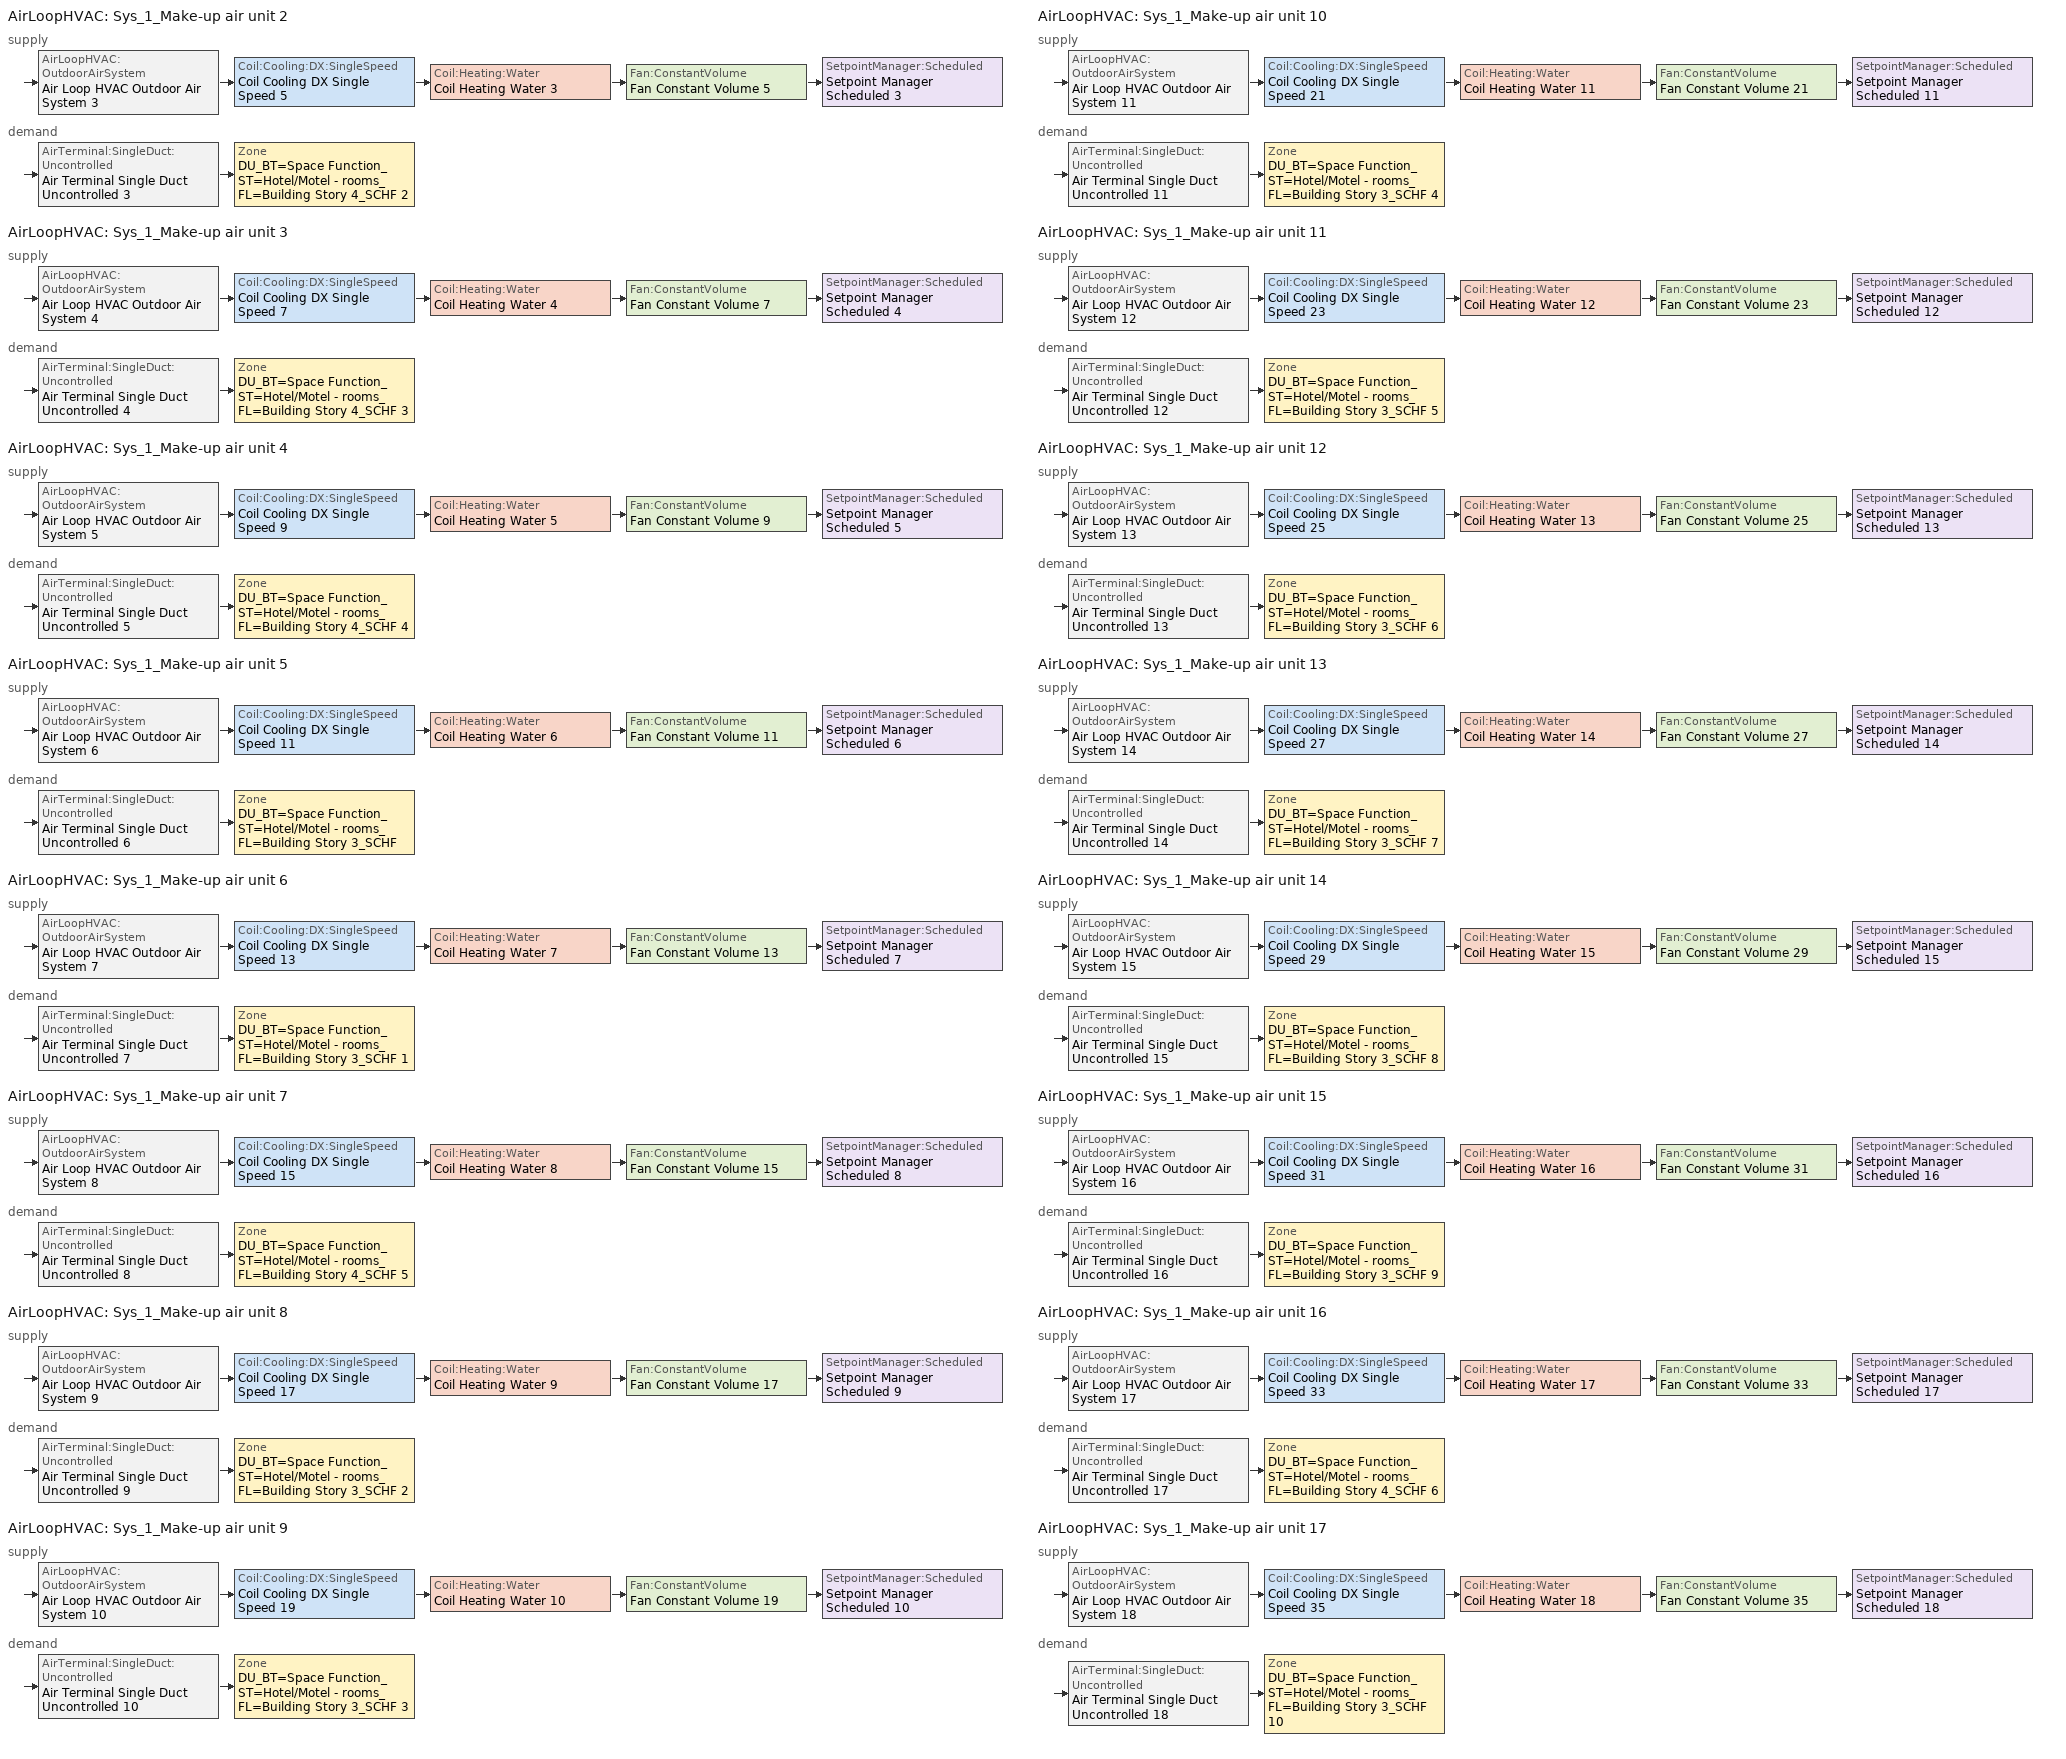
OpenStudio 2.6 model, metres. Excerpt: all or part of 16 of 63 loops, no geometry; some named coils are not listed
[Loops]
AirLoopHVAC 'Sys_1_Make-up air unit 2'
 supply: AirLoopHVAC:OutdoorAirSystem 'Air Loop HVAC Outdoor Air System 3' > Coil:Cooling:DX:SingleSpeed 'Coil Cooling DX Single Speed 5' > Coil:Heating:Water 'Coil Heating Water 3' > Fan:ConstantVolume 'Fan Constant Volume 5' > SetpointManager:Scheduled 'Setpoint Manager Scheduled 3'
 demand: AirTerminal:SingleDuct:Uncontrolled 'Air Terminal Single Duct Uncontrolled 3' > Zone 'DU_BT=Space Function_ST=Hotel/Motel - rooms_FL=Building Story 4_SCHF 2'
AirLoopHVAC 'Sys_1_Make-up air unit 3'
 supply: AirLoopHVAC:OutdoorAirSystem 'Air Loop HVAC Outdoor Air System 4' > Coil:Cooling:DX:SingleSpeed 'Coil Cooling DX Single Speed 7' > Coil:Heating:Water 'Coil Heating Water 4' > Fan:ConstantVolume 'Fan Constant Volume 7' > SetpointManager:Scheduled 'Setpoint Manager Scheduled 4'
 demand: AirTerminal:SingleDuct:Uncontrolled 'Air Terminal Single Duct Uncontrolled 4' > Zone 'DU_BT=Space Function_ST=Hotel/Motel - rooms_FL=Building Story 4_SCHF 3'
AirLoopHVAC 'Sys_1_Make-up air unit 4'
 supply: AirLoopHVAC:OutdoorAirSystem 'Air Loop HVAC Outdoor Air System 5' > Coil:Cooling:DX:SingleSpeed 'Coil Cooling DX Single Speed 9' > Coil:Heating:Water 'Coil Heating Water 5' > Fan:ConstantVolume 'Fan Constant Volume 9' > SetpointManager:Scheduled 'Setpoint Manager Scheduled 5'
 demand: AirTerminal:SingleDuct:Uncontrolled 'Air Terminal Single Duct Uncontrolled 5' > Zone 'DU_BT=Space Function_ST=Hotel/Motel - rooms_FL=Building Story 4_SCHF 4'
AirLoopHVAC 'Sys_1_Make-up air unit 5'
 supply: AirLoopHVAC:OutdoorAirSystem 'Air Loop HVAC Outdoor Air System 6' > Coil:Cooling:DX:SingleSpeed 'Coil Cooling DX Single Speed 11' > Coil:Heating:Water 'Coil Heating Water 6' > Fan:ConstantVolume 'Fan Constant Volume 11' > SetpointManager:Scheduled 'Setpoint Manager Scheduled 6'
 demand: AirTerminal:SingleDuct:Uncontrolled 'Air Terminal Single Duct Uncontrolled 6' > Zone 'DU_BT=Space Function_ST=Hotel/Motel - rooms_FL=Building Story 3_SCHF'
AirLoopHVAC 'Sys_1_Make-up air unit 6'
 supply: AirLoopHVAC:OutdoorAirSystem 'Air Loop HVAC Outdoor Air System 7' > Coil:Cooling:DX:SingleSpeed 'Coil Cooling DX Single Speed 13' > Coil:Heating:Water 'Coil Heating Water 7' > Fan:ConstantVolume 'Fan Constant Volume 13' > SetpointManager:Scheduled 'Setpoint Manager Scheduled 7'
 demand: AirTerminal:SingleDuct:Uncontrolled 'Air Terminal Single Duct Uncontrolled 7' > Zone 'DU_BT=Space Function_ST=Hotel/Motel - rooms_FL=Building Story 3_SCHF 1'
AirLoopHVAC 'Sys_1_Make-up air unit 7'
 supply: AirLoopHVAC:OutdoorAirSystem 'Air Loop HVAC Outdoor Air System 8' > Coil:Cooling:DX:SingleSpeed 'Coil Cooling DX Single Speed 15' > Coil:Heating:Water 'Coil Heating Water 8' > Fan:ConstantVolume 'Fan Constant Volume 15' > SetpointManager:Scheduled 'Setpoint Manager Scheduled 8'
 demand: AirTerminal:SingleDuct:Uncontrolled 'Air Terminal Single Duct Uncontrolled 8' > Zone 'DU_BT=Space Function_ST=Hotel/Motel - rooms_FL=Building Story 4_SCHF 5'
AirLoopHVAC 'Sys_1_Make-up air unit 8'
 supply: AirLoopHVAC:OutdoorAirSystem 'Air Loop HVAC Outdoor Air System 9' > Coil:Cooling:DX:SingleSpeed 'Coil Cooling DX Single Speed 17' > Coil:Heating:Water 'Coil Heating Water 9' > Fan:ConstantVolume 'Fan Constant Volume 17' > SetpointManager:Scheduled 'Setpoint Manager Scheduled 9'
 demand: AirTerminal:SingleDuct:Uncontrolled 'Air Terminal Single Duct Uncontrolled 9' > Zone 'DU_BT=Space Function_ST=Hotel/Motel - rooms_FL=Building Story 3_SCHF 2'
AirLoopHVAC 'Sys_1_Make-up air unit 9'
 supply: AirLoopHVAC:OutdoorAirSystem 'Air Loop HVAC Outdoor Air System 10' > Coil:Cooling:DX:SingleSpeed 'Coil Cooling DX Single Speed 19' > Coil:Heating:Water 'Coil Heating Water 10' > Fan:ConstantVolume 'Fan Constant Volume 19' > SetpointManager:Scheduled 'Setpoint Manager Scheduled 10'
 demand: AirTerminal:SingleDuct:Uncontrolled 'Air Terminal Single Duct Uncontrolled 10' > Zone 'DU_BT=Space Function_ST=Hotel/Motel - rooms_FL=Building Story 3_SCHF 3'
AirLoopHVAC 'Sys_1_Make-up air unit 10'
 supply: AirLoopHVAC:OutdoorAirSystem 'Air Loop HVAC Outdoor Air System 11' > Coil:Cooling:DX:SingleSpeed 'Coil Cooling DX Single Speed 21' > Coil:Heating:Water 'Coil Heating Water 11' > Fan:ConstantVolume 'Fan Constant Volume 21' > SetpointManager:Scheduled 'Setpoint Manager Scheduled 11'
 demand: AirTerminal:SingleDuct:Uncontrolled 'Air Terminal Single Duct Uncontrolled 11' > Zone 'DU_BT=Space Function_ST=Hotel/Motel - rooms_FL=Building Story 3_SCHF 4'
AirLoopHVAC 'Sys_1_Make-up air unit 11'
 supply: AirLoopHVAC:OutdoorAirSystem 'Air Loop HVAC Outdoor Air System 12' > Coil:Cooling:DX:SingleSpeed 'Coil Cooling DX Single Speed 23' > Coil:Heating:Water 'Coil Heating Water 12' > Fan:ConstantVolume 'Fan Constant Volume 23' > SetpointManager:Scheduled 'Setpoint Manager Scheduled 12'
 demand: AirTerminal:SingleDuct:Uncontrolled 'Air Terminal Single Duct Uncontrolled 12' > Zone 'DU_BT=Space Function_ST=Hotel/Motel - rooms_FL=Building Story 3_SCHF 5'
AirLoopHVAC 'Sys_1_Make-up air unit 12'
 supply: AirLoopHVAC:OutdoorAirSystem 'Air Loop HVAC Outdoor Air System 13' > Coil:Cooling:DX:SingleSpeed 'Coil Cooling DX Single Speed 25' > Coil:Heating:Water 'Coil Heating Water 13' > Fan:ConstantVolume 'Fan Constant Volume 25' > SetpointManager:Scheduled 'Setpoint Manager Scheduled 13'
 demand: AirTerminal:SingleDuct:Uncontrolled 'Air Terminal Single Duct Uncontrolled 13' > Zone 'DU_BT=Space Function_ST=Hotel/Motel - rooms_FL=Building Story 3_SCHF 6'
AirLoopHVAC 'Sys_1_Make-up air unit 13'
 supply: AirLoopHVAC:OutdoorAirSystem 'Air Loop HVAC Outdoor Air System 14' > Coil:Cooling:DX:SingleSpeed 'Coil Cooling DX Single Speed 27' > Coil:Heating:Water 'Coil Heating Water 14' > Fan:ConstantVolume 'Fan Constant Volume 27' > SetpointManager:Scheduled 'Setpoint Manager Scheduled 14'
 demand: AirTerminal:SingleDuct:Uncontrolled 'Air Terminal Single Duct Uncontrolled 14' > Zone 'DU_BT=Space Function_ST=Hotel/Motel - rooms_FL=Building Story 3_SCHF 7'
AirLoopHVAC 'Sys_1_Make-up air unit 14'
 supply: AirLoopHVAC:OutdoorAirSystem 'Air Loop HVAC Outdoor Air System 15' > Coil:Cooling:DX:SingleSpeed 'Coil Cooling DX Single Speed 29' > Coil:Heating:Water 'Coil Heating Water 15' > Fan:ConstantVolume 'Fan Constant Volume 29' > SetpointManager:Scheduled 'Setpoint Manager Scheduled 15'
 demand: AirTerminal:SingleDuct:Uncontrolled 'Air Terminal Single Duct Uncontrolled 15' > Zone 'DU_BT=Space Function_ST=Hotel/Motel - rooms_FL=Building Story 3_SCHF 8'
AirLoopHVAC 'Sys_1_Make-up air unit 15'
 supply: AirLoopHVAC:OutdoorAirSystem 'Air Loop HVAC Outdoor Air System 16' > Coil:Cooling:DX:SingleSpeed 'Coil Cooling DX Single Speed 31' > Coil:Heating:Water 'Coil Heating Water 16' > Fan:ConstantVolume 'Fan Constant Volume 31' > SetpointManager:Scheduled 'Setpoint Manager Scheduled 16'
 demand: AirTerminal:SingleDuct:Uncontrolled 'Air Terminal Single Duct Uncontrolled 16' > Zone 'DU_BT=Space Function_ST=Hotel/Motel - rooms_FL=Building Story 3_SCHF 9'
AirLoopHVAC 'Sys_1_Make-up air unit 16'
 supply: AirLoopHVAC:OutdoorAirSystem 'Air Loop HVAC Outdoor Air System 17' > Coil:Cooling:DX:SingleSpeed 'Coil Cooling DX Single Speed 33' > Coil:Heating:Water 'Coil Heating Water 17' > Fan:ConstantVolume 'Fan Constant Volume 33' > SetpointManager:Scheduled 'Setpoint Manager Scheduled 17'
 demand: AirTerminal:SingleDuct:Uncontrolled 'Air Terminal Single Duct Uncontrolled 17' > Zone 'DU_BT=Space Function_ST=Hotel/Motel - rooms_FL=Building Story 4_SCHF 6'
AirLoopHVAC 'Sys_1_Make-up air unit 17'
 supply: AirLoopHVAC:OutdoorAirSystem 'Air Loop HVAC Outdoor Air System 18' > Coil:Cooling:DX:SingleSpeed 'Coil Cooling DX Single Speed 35' > Coil:Heating:Water 'Coil Heating Water 18' > Fan:ConstantVolume 'Fan Constant Volume 35' > SetpointManager:Scheduled 'Setpoint Manager Scheduled 18'
 demand: AirTerminal:SingleDuct:Uncontrolled 'Air Terminal Single Duct Uncontrolled 18' > Zone 'DU_BT=Space Function_ST=Hotel/Motel - rooms_FL=Building Story 3_SCHF 10'
[Sizing:Zone] Zone Cooling Design Supply Air Temperature Input Method=SupplyAirTemperature; Zone Cooling Design Supply Air Temperature {C}=13; Zone Cooling Design Supply Air Temperature Difference {deltaC}=11.11; Zone Heating Design Supply Air Temperature Input Method=SupplyAirTemperature; Zone Heating Design Supply Air Temperature {C}=43; Zone Heating Design Supply Air Temperature Difference {deltaC}=11.11; Zone Cooling Design Supply Air Humidity Ratio {kg-H2O/kg-air}=0.0085; Zone Heating Design Supply Air Humidity Ratio {kg-H2O/kg-air}=0.008; Zone Heating Sizing Factor=1.3; Zone Cooling Sizing Factor=1.1; Cooling Design Air Flow Method=DesignDay; Heating Design Air Flow Method=DesignDay; Account for Dedicated Outdoor Air System=No; Dedicated Outdoor Air System Control Strategy=NeutralSupplyAir; Dedicated Outdoor Air Low Setpoint Temperature for Design {C}=autosize; Dedicated Outdoor Air High Setpoint Temperature for Design {C}=autosize
DU_BT=Space Function_ST=Hotel/Motel - rooms_FL=Building Story 4_SCHF 2; DU_BT=Space Function_ST=Hotel/Motel - rooms_FL=Building Story 4_SCHF 3; DU_BT=Space Function_ST=Hotel/Motel - rooms_FL=Building Story 4_SCHF 4; DU_BT=Space Function_ST=Hotel/Motel - rooms_FL=Building Story 3_SCHF; DU_BT=Space Function_ST=Hotel/Motel - rooms_FL=Building Story 3_SCHF 1; DU_BT=Space Function_ST=Hotel/Motel - rooms_FL=Building Story 4_SCHF 5; DU_BT=Space Function_ST=Hotel/Motel - rooms_FL=Building Story 3_SCHF 2; DU_BT=Space Function_ST=Hotel/Motel - rooms_FL=Building Story 3_SCHF 3; DU_BT=Space Function_ST=Hotel/Motel - rooms_FL=Building Story 3_SCHF 4; DU_BT=Space Function_ST=Hotel/Motel - rooms_FL=Building Story 3_SCHF 5; DU_BT=Space Function_ST=Hotel/Motel - rooms_FL=Building Story 3_SCHF 6; DU_BT=Space Function_ST=Hotel/Motel - rooms_FL=Building Story 3_SCHF 7; DU_BT=Space Function_ST=Hotel/Motel - rooms_FL=Building Story 3_SCHF 8; DU_BT=Space Function_ST=Hotel/Motel - rooms_FL=Building Story 3_SCHF 9; DU_BT=Space Function_ST=Hotel/Motel - rooms_FL=Building Story 4_SCHF 6; DU_BT=Space Function_ST=Hotel/Motel - rooms_FL=Building Story 3_SCHF 10
[Zone equipment]
DU_BT=Space Function_ST=Hotel/Motel - rooms_FL=Building Story 4_SCHF 2: DU_BT=Space Function_ST=Hotel/Motel - rooms_FL=Building Story 4_SCHF 2 PTAC, Zone HVAC Baseboard Convective Water 3, Air Terminal Single Duct Uncontrolled 3
DU_BT=Space Function_ST=Hotel/Motel - rooms_FL=Building Story 4_SCHF 3: DU_BT=Space Function_ST=Hotel/Motel - rooms_FL=Building Story 4_SCHF 3 PTAC, Zone HVAC Baseboard Convective Water 4, Air Terminal Single Duct Uncontrolled 4
DU_BT=Space Function_ST=Hotel/Motel - rooms_FL=Building Story 4_SCHF 4: DU_BT=Space Function_ST=Hotel/Motel - rooms_FL=Building Story 4_SCHF 4 PTAC, Zone HVAC Baseboard Convective Water 5, Air Terminal Single Duct Uncontrolled 5
DU_BT=Space Function_ST=Hotel/Motel - rooms_FL=Building Story 3_SCHF: DU_BT=Space Function_ST=Hotel/Motel - rooms_FL=Building Story 3_SCHF PTAC, Zone HVAC Baseboard Convective Water 6, Air Terminal Single Duct Uncontrolled 6
DU_BT=Space Function_ST=Hotel/Motel - rooms_FL=Building Story 3_SCHF 1: DU_BT=Space Function_ST=Hotel/Motel - rooms_FL=Building Story 3_SCHF 1 PTAC, Zone HVAC Baseboard Convective Water 7, Air Terminal Single Duct Uncontrolled 7
DU_BT=Space Function_ST=Hotel/Motel - rooms_FL=Building Story 4_SCHF 5: DU_BT=Space Function_ST=Hotel/Motel - rooms_FL=Building Story 4_SCHF 5 PTAC, Zone HVAC Baseboard Convective Water 8, Air Terminal Single Duct Uncontrolled 8
DU_BT=Space Function_ST=Hotel/Motel - rooms_FL=Building Story 3_SCHF 2: DU_BT=Space Function_ST=Hotel/Motel - rooms_FL=Building Story 3_SCHF 2 PTAC, Zone HVAC Baseboard Convective Water 9, Air Terminal Single Duct Uncontrolled 9
DU_BT=Space Function_ST=Hotel/Motel - rooms_FL=Building Story 3_SCHF 3: DU_BT=Space Function_ST=Hotel/Motel - rooms_FL=Building Story 3_SCHF 3 PTAC, Zone HVAC Baseboard Convective Water 10, Air Terminal Single Duct Uncontrolled 10
DU_BT=Space Function_ST=Hotel/Motel - rooms_FL=Building Story 3_SCHF 4: DU_BT=Space Function_ST=Hotel/Motel - rooms_FL=Building Story 3_SCHF 4 PTAC, Zone HVAC Baseboard Convective Water 11, Air Terminal Single Duct Uncontrolled 11
DU_BT=Space Function_ST=Hotel/Motel - rooms_FL=Building Story 3_SCHF 5: DU_BT=Space Function_ST=Hotel/Motel - rooms_FL=Building Story 3_SCHF 5 PTAC, Zone HVAC Baseboard Convective Water 12, Air Terminal Single Duct Uncontrolled 12
DU_BT=Space Function_ST=Hotel/Motel - rooms_FL=Building Story 3_SCHF 6: DU_BT=Space Function_ST=Hotel/Motel - rooms_FL=Building Story 3_SCHF 6 PTAC, Zone HVAC Baseboard Convective Water 13, Air Terminal Single Duct Uncontrolled 13
DU_BT=Space Function_ST=Hotel/Motel - rooms_FL=Building Story 3_SCHF 7: DU_BT=Space Function_ST=Hotel/Motel - rooms_FL=Building Story 3_SCHF 7 PTAC, Zone HVAC Baseboard Convective Water 14, Air Terminal Single Duct Uncontrolled 14
DU_BT=Space Function_ST=Hotel/Motel - rooms_FL=Building Story 3_SCHF 8: DU_BT=Space Function_ST=Hotel/Motel - rooms_FL=Building Story 3_SCHF 8 PTAC, Zone HVAC Baseboard Convective Water 15, Air Terminal Single Duct Uncontrolled 15
DU_BT=Space Function_ST=Hotel/Motel - rooms_FL=Building Story 3_SCHF 9: DU_BT=Space Function_ST=Hotel/Motel - rooms_FL=Building Story 3_SCHF 9 PTAC, Zone HVAC Baseboard Convective Water 16, Air Terminal Single Duct Uncontrolled 16
DU_BT=Space Function_ST=Hotel/Motel - rooms_FL=Building Story 4_SCHF 6: DU_BT=Space Function_ST=Hotel/Motel - rooms_FL=Building Story 4_SCHF 6 PTAC, Zone HVAC Baseboard Convective Water 17, Air Terminal Single Duct Uncontrolled 17
DU_BT=Space Function_ST=Hotel/Motel - rooms_FL=Building Story 3_SCHF 10: DU_BT=Space Function_ST=Hotel/Motel - rooms_FL=Building Story 3_SCHF 10 PTAC, Zone HVAC Baseboard Convective Water 18, Air Terminal Single Duct Uncontrolled 18
[AirLoopHVAC] Availability Schedule=Always On Discrete; Design Supply Air Flow Rate {m3/s}=AutoSize
Sys_1_Make-up air unit 2; Sys_1_Make-up air unit 3; Sys_1_Make-up air unit 4; Sys_1_Make-up air unit 5; Sys_1_Make-up air unit 6; Sys_1_Make-up air unit 7; Sys_1_Make-up air unit 8; Sys_1_Make-up air unit 9; Sys_1_Make-up air unit 10; Sys_1_Make-up air unit 11; Sys_1_Make-up air unit 12; Sys_1_Make-up air unit 13; Sys_1_Make-up air unit 14; Sys_1_Make-up air unit 15; Sys_1_Make-up air unit 16; Sys_1_Make-up air unit 17
[Sizing:System] Type of Load to Size On=VentilationRequirement; Design Outdoor Air Flow Rate {m3/s}=Autosize; Minimum System Air Flow Ratio=1; Preheat Design Temperature {C}=7; Preheat Design Humidity Ratio {kg-H2O/kg-Air}=0.008; Precool Design Temperature {C}=13; Precool Design Humidity Ratio {kg-H2O/kg-Air}=0.008; Central Cooling Design Supply Air Temperature {C}=13; Central Heating Design Supply Air Temperature {C}=43; Sizing Option=NonCoincident; 100% Outdoor Air in Cooling=Yes; 100% Outdoor Air in Heating=Yes; Central Cooling Design Supply Air Humidity Ratio {kg-H2O/kg-Air}=0.0085; Central Heating Design Supply Air Humidity Ratio {kg-H2O/kg-Air}=0.008; Cooling Design Air Flow Method=DesignDay; Cooling Design Air Flow Rate {m3/s}=0; Heating Design Air Flow Method=DesignDay; Heating Design Air Flow Rate {m3/s}=0; System Outdoor Air Method=ZoneSum; Zone Maximum Outdoor Air Fraction=1; Cooling Supply Air Flow Rate Per Floor Area {m3/s-m2}=0.00996765; Cooling Fraction of Autosized Cooling Supply Air Flow Rate=1; Cooling Supply Air Flow Rate Per Unit Cooling Capacity {m3/s-W}=3.94755e-05; Heating Supply Air Flow Rate Per Floor Area {m3/s-m2}=0.00996765; Heating Fraction of Autosized Heating Supply Air Flow Rate=1; Heating Fraction of Autosized Cooling Supply Air Flow Rate=1; Heating Supply Air Flow Rate Per Unit Heating Capacity {m3/s-W}=3.15882e-05; Cooling Design Capacity Method=CoolingDesignCapacity; Cooling Design Capacity {W}=autosize; Cooling Design Capacity Per Floor Area {W/m2}=234.7; Fraction of Autosized Cooling Design Capacity=1; Heating Design Capacity Method=HeatingDesignCapacity; Heating Design Capacity {W}=autosize; Heating Design Capacity Per Floor Area {W/m2}=157; Fraction of Autosized Heating Design Capacity=1; Central Cooling Capacity Control Method=OnOff
Sys_1_Make-up air unit 2; Sys_1_Make-up air unit 3; Sys_1_Make-up air unit 4; Sys_1_Make-up air unit 5; Sys_1_Make-up air unit 6; Sys_1_Make-up air unit 7; Sys_1_Make-up air unit 8; Sys_1_Make-up air unit 9; Sys_1_Make-up air unit 10; Sys_1_Make-up air unit 11; Sys_1_Make-up air unit 12; Sys_1_Make-up air unit 13; Sys_1_Make-up air unit 14; Sys_1_Make-up air unit 15; Sys_1_Make-up air unit 16; Sys_1_Make-up air unit 17
[Fan:ConstantVolume] Availability Schedule=Always On Discrete; Maximum Flow Rate {m3/s}=AutoSize
Name | Pressure Rise {Pa}
Fan Constant Volume 5; Fan Constant Volume 7; Fan Constant Volume 9; Fan Constant Volume 11; Fan Constant Volume 13; Fan Constant Volume 15; Fan Constant Volume 17; Fan Constant Volume 19; Fan Constant Volume 21; Fan Constant Volume 23; Fan Constant Volume 25; Fan Constant Volume 27; Fan Constant Volume 29; Fan Constant Volume 31; Fan Constant Volume 33; Fan Constant Volume 35
Fan Constant Volume 6; Fan Constant Volume 8; Fan Constant Volume 10; Fan Constant Volume 12; Fan Constant Volume 14; Fan Constant Volume 16; Fan Constant Volume 18; Fan Constant Volume 20; Fan Constant Volume 22; Fan Constant Volume 24; Fan Constant Volume 26; Fan Constant Volume 28; Fan Constant Volume 30; Fan Constant Volume 32; Fan Constant Volume 34; Fan Constant Volume 36 | 640
[Coil:Cooling:DX:SingleSpeed] Availability Schedule=Always On Discrete; Rated Total Cooling Capacity {W}=autosize; Rated Sensible Heat Ratio=autosize; Rated COP {W/W}=3; Rated Air Flow Rate {m3/s}=autosize; Rated Evaporator Fan Power Per Volume Flow Rate {W/(m3/s)}=773.3; Condenser Type=AirCooled; Evaporative Condenser Effectiveness=0; Evaporative Condenser Air Flow Rate {m3/s}=Autosize; Evaporative Condenser Pump Rated Power Consumption {W}=Autosize; Crankcase Heater Capacity {W}=0; Maximum Outdoor Dry-Bulb Temperature for Crankcase Heater Operation {C}=0; Basin Heater Capacity {W/K}=0; Basin Heater Setpoint Temperature {C}=10
Name | Total Cooling Capacity Function of Temperature Curve | Total Cooling Capacity Function of Flow Fraction Curve | Energy Input Ratio Function of Temperature Curve | Energy Input Ratio Function of Flow Fraction Curve | Part Load Fraction Correlation Curve
Coil Cooling DX Single Speed 5 | Curve Biquadratic 9 | Curve Quadratic 9 | Curve Biquadratic 10 | Curve Quadratic 10 | Curve Cubic 5
Coil Cooling DX Single Speed 6 | Curve Biquadratic 11 | Curve Quadratic 11 | Curve Biquadratic 12 | Curve Quadratic 12 | Curve Cubic 6
Coil Cooling DX Single Speed 7 | Curve Biquadratic 13 | Curve Quadratic 13 | Curve Biquadratic 14 | Curve Quadratic 14 | Curve Cubic 7
Coil Cooling DX Single Speed 8 | Curve Biquadratic 15 | Curve Quadratic 15 | Curve Biquadratic 16 | Curve Quadratic 16 | Curve Cubic 8
Coil Cooling DX Single Speed 9 | Curve Biquadratic 17 | Curve Quadratic 17 | Curve Biquadratic 18 | Curve Quadratic 18 | Curve Cubic 9
Coil Cooling DX Single Speed 10 | Curve Biquadratic 19 | Curve Quadratic 19 | Curve Biquadratic 20 | Curve Quadratic 20 | Curve Cubic 10
Coil Cooling DX Single Speed 11 | Curve Biquadratic 21 | Curve Quadratic 21 | Curve Biquadratic 22 | Curve Quadratic 22 | Curve Cubic 11
Coil Cooling DX Single Speed 12 | Curve Biquadratic 23 | Curve Quadratic 23 | Curve Biquadratic 24 | Curve Quadratic 24 | Curve Cubic 12
Coil Cooling DX Single Speed 13 | Curve Biquadratic 25 | Curve Quadratic 25 | Curve Biquadratic 26 | Curve Quadratic 26 | Curve Cubic 13
Coil Cooling DX Single Speed 14 | Curve Biquadratic 27 | Curve Quadratic 27 | Curve Biquadratic 28 | Curve Quadratic 28 | Curve Cubic 14
Coil Cooling DX Single Speed 15 | Curve Biquadratic 29 | Curve Quadratic 29 | Curve Biquadratic 30 | Curve Quadratic 30 | Curve Cubic 15
Coil Cooling DX Single Speed 16 | Curve Biquadratic 31 | Curve Quadratic 31 | Curve Biquadratic 32 | Curve Quadratic 32 | Curve Cubic 16
Coil Cooling DX Single Speed 17 | Curve Biquadratic 33 | Curve Quadratic 33 | Curve Biquadratic 34 | Curve Quadratic 34 | Curve Cubic 17
Coil Cooling DX Single Speed 18 | Curve Biquadratic 35 | Curve Quadratic 35 | Curve Biquadratic 36 | Curve Quadratic 36 | Curve Cubic 18
Coil Cooling DX Single Speed 19 | Curve Biquadratic 37 | Curve Quadratic 37 | Curve Biquadratic 38 | Curve Quadratic 38 | Curve Cubic 19
Coil Cooling DX Single Speed 20 | Curve Biquadratic 39 | Curve Quadratic 39 | Curve Biquadratic 40 | Curve Quadratic 40 | Curve Cubic 20
Coil Cooling DX Single Speed 21 | Curve Biquadratic 41 | Curve Quadratic 41 | Curve Biquadratic 42 | Curve Quadratic 42 | Curve Cubic 21
Coil Cooling DX Single Speed 22 | Curve Biquadratic 43 | Curve Quadratic 43 | Curve Biquadratic 44 | Curve Quadratic 44 | Curve Cubic 22
Coil Cooling DX Single Speed 23 | Curve Biquadratic 45 | Curve Quadratic 45 | Curve Biquadratic 46 | Curve Quadratic 46 | Curve Cubic 23
Coil Cooling DX Single Speed 24 | Curve Biquadratic 47 | Curve Quadratic 47 | Curve Biquadratic 48 | Curve Quadratic 48 | Curve Cubic 24
Coil Cooling DX Single Speed 25 | Curve Biquadratic 49 | Curve Quadratic 49 | Curve Biquadratic 50 | Curve Quadratic 50 | Curve Cubic 25
Coil Cooling DX Single Speed 26 | Curve Biquadratic 51 | Curve Quadratic 51 | Curve Biquadratic 52 | Curve Quadratic 52 | Curve Cubic 26
Coil Cooling DX Single Speed 27 | Curve Biquadratic 53 | Curve Quadratic 53 | Curve Biquadratic 54 | Curve Quadratic 54 | Curve Cubic 27
Coil Cooling DX Single Speed 28 | Curve Biquadratic 55 | Curve Quadratic 55 | Curve Biquadratic 56 | Curve Quadratic 56 | Curve Cubic 28
Coil Cooling DX Single Speed 29 | Curve Biquadratic 57 | Curve Quadratic 57 | Curve Biquadratic 58 | Curve Quadratic 58 | Curve Cubic 29
Coil Cooling DX Single Speed 30 | Curve Biquadratic 59 | Curve Quadratic 59 | Curve Biquadratic 60 | Curve Quadratic 60 | Curve Cubic 30
Coil Cooling DX Single Speed 31 | Curve Biquadratic 61 | Curve Quadratic 61 | Curve Biquadratic 62 | Curve Quadratic 62 | Curve Cubic 31
Coil Cooling DX Single Speed 32 | Curve Biquadratic 63 | Curve Quadratic 63 | Curve Biquadratic 64 | Curve Quadratic 64 | Curve Cubic 32
Coil Cooling DX Single Speed 33 | Curve Biquadratic 65 | Curve Quadratic 65 | Curve Biquadratic 66 | Curve Quadratic 66 | Curve Cubic 33
Coil Cooling DX Single Speed 34 | Curve Biquadratic 67 | Curve Quadratic 67 | Curve Biquadratic 68 | Curve Quadratic 68 | Curve Cubic 34
Coil Cooling DX Single Speed 35 | Curve Biquadratic 69 | Curve Quadratic 69 | Curve Biquadratic 70 | Curve Quadratic 70 | Curve Cubic 35
Coil Cooling DX Single Speed 36 | Curve Biquadratic 71 | Curve Quadratic 71 | Curve Biquadratic 72 | Curve Quadratic 72 | Curve Cubic 36
[Controller:OutdoorAir] Minimum Outdoor Air Flow Rate {m3/s}=autosize; Maximum Outdoor Air Flow Rate {m3/s}=Autosize; Economizer Control Type=NoEconomizer; Economizer Control Action Type=ModulateFlow; Economizer Maximum Limit Dry-Bulb Temperature {C}=28; Economizer Maximum Limit Enthalpy {J/kg}=64000; Economizer Minimum Limit Dry-Bulb Temperature {C}=-100; Lockout Type=NoLockout; Minimum Limit Type=FixedMinimum; High Humidity Control=No; Heat Recovery Bypass Control Type=BypassWhenWithinEconomizerLimits
Name | Controller Mechanical Ventilation
Controller Outdoor Air 3 | Controller Mechanical Ventilation 3
Controller Outdoor Air 4 | Controller Mechanical Ventilation 4
Controller Outdoor Air 5 | Controller Mechanical Ventilation 5
Controller Outdoor Air 6 | Controller Mechanical Ventilation 6
Controller Outdoor Air 7 | Controller Mechanical Ventilation 7
Controller Outdoor Air 8 | Controller Mechanical Ventilation 8
Controller Outdoor Air 9 | Controller Mechanical Ventilation 9
Controller Outdoor Air 10 | Controller Mechanical Ventilation 10
Controller Outdoor Air 11 | Controller Mechanical Ventilation 11
Controller Outdoor Air 12 | Controller Mechanical Ventilation 12
Controller Outdoor Air 13 | Controller Mechanical Ventilation 13
Controller Outdoor Air 14 | Controller Mechanical Ventilation 14
Controller Outdoor Air 15 | Controller Mechanical Ventilation 15
Controller Outdoor Air 16 | Controller Mechanical Ventilation 16
Controller Outdoor Air 17 | Controller Mechanical Ventilation 17
Controller Outdoor Air 18 | Controller Mechanical Ventilation 18
[Controller:MechanicalVentilation] Availability Schedule=Always On Discrete; System Outdoor Air Method=ZoneSum
Controller Mechanical Ventilation 3; Controller Mechanical Ventilation 4; Controller Mechanical Ventilation 5; Controller Mechanical Ventilation 6; Controller Mechanical Ventilation 7; Controller Mechanical Ventilation 8; Controller Mechanical Ventilation 9; Controller Mechanical Ventilation 10; Controller Mechanical Ventilation 11; Controller Mechanical Ventilation 12; Controller Mechanical Ventilation 13; Controller Mechanical Ventilation 14; Controller Mechanical Ventilation 15; Controller Mechanical Ventilation 16; Controller Mechanical Ventilation 17; Controller Mechanical Ventilation 18
[AirLoopHVAC:OutdoorAirSystem]
Name | Controller
Air Loop HVAC Outdoor Air System 3 | Controller Outdoor Air 3
Air Loop HVAC Outdoor Air System 4 | Controller Outdoor Air 4
Air Loop HVAC Outdoor Air System 5 | Controller Outdoor Air 5
Air Loop HVAC Outdoor Air System 6 | Controller Outdoor Air 6
Air Loop HVAC Outdoor Air System 7 | Controller Outdoor Air 7
Air Loop HVAC Outdoor Air System 8 | Controller Outdoor Air 8
Air Loop HVAC Outdoor Air System 9 | Controller Outdoor Air 9
Air Loop HVAC Outdoor Air System 10 | Controller Outdoor Air 10
Air Loop HVAC Outdoor Air System 11 | Controller Outdoor Air 11
Air Loop HVAC Outdoor Air System 12 | Controller Outdoor Air 12
Air Loop HVAC Outdoor Air System 13 | Controller Outdoor Air 13
Air Loop HVAC Outdoor Air System 14 | Controller Outdoor Air 14
Air Loop HVAC Outdoor Air System 15 | Controller Outdoor Air 15
Air Loop HVAC Outdoor Air System 16 | Controller Outdoor Air 16
Air Loop HVAC Outdoor Air System 17 | Controller Outdoor Air 17
Air Loop HVAC Outdoor Air System 18 | Controller Outdoor Air 18
[SetpointManager:Scheduled] Control Variable=Temperature
Name | Schedule
Setpoint Manager Scheduled 3 | Makeup-Air Unit Supply Air Temp 2
Setpoint Manager Scheduled 4 | Makeup-Air Unit Supply Air Temp 3
Setpoint Manager Scheduled 5 | Makeup-Air Unit Supply Air Temp 4
Setpoint Manager Scheduled 6 | Makeup-Air Unit Supply Air Temp 5
Setpoint Manager Scheduled 7 | Makeup-Air Unit Supply Air Temp 6
Setpoint Manager Scheduled 8 | Makeup-Air Unit Supply Air Temp 7
Setpoint Manager Scheduled 9 | Makeup-Air Unit Supply Air Temp 8
Setpoint Manager Scheduled 10 | Makeup-Air Unit Supply Air Temp 9
Setpoint Manager Scheduled 11 | Makeup-Air Unit Supply Air Temp 10
Setpoint Manager Scheduled 12 | Makeup-Air Unit Supply Air Temp 11
Setpoint Manager Scheduled 13 | Makeup-Air Unit Supply Air Temp 12
Setpoint Manager Scheduled 14 | Makeup-Air Unit Supply Air Temp 13
Setpoint Manager Scheduled 15 | Makeup-Air Unit Supply Air Temp 14
Setpoint Manager Scheduled 16 | Makeup-Air Unit Supply Air Temp 15
Setpoint Manager Scheduled 17 | Makeup-Air Unit Supply Air Temp 16
Setpoint Manager Scheduled 18 | Makeup-Air Unit Supply Air Temp 17
[Coil:Heating:Electric] Availability Schedule=Always Off Discrete
Coil Heating Electric 3; Coil Heating Electric 4; Coil Heating Electric 5; Coil Heating Electric 6; Coil Heating Electric 7; Coil Heating Electric 8; Coil Heating Electric 9; Coil Heating Electric 10; Coil Heating Electric 11; Coil Heating Electric 12; Coil Heating Electric 13; Coil Heating Electric 14; Coil Heating Electric 15; Coil Heating Electric 16; Coil Heating Electric 17; Coil Heating Electric 18
[ZoneHVAC:PackagedTerminalAirConditioner] Availability Schedule=Always On Discrete; Supply Air Flow Rate During Cooling Operation {m3/s}=Autosize; Supply Air Flow Rate During Heating Operation {m3/s}=Autosize; Supply Air Flow Rate When No Cooling or Heating is Needed {m3/s}=Autosize; Outdoor Air Flow Rate During Cooling Operation {m3/s}=Autosize; Outdoor Air Flow Rate During Heating Operation {m3/s}=Autosize; Outdoor Air Flow Rate When No Cooling or Heating is Needed {m3/s}=Autosize; Fan Placement=DrawThrough
Name | Supply Air Fan | Heating Coil | Cooling Coil
DU_BT=Space Function_ST=Hotel/Motel - rooms_FL=Building Story 4_SCHF 2 PTAC | Fan Constant Volume 6 | Coil Heating Electric 3 | Coil Cooling DX Single Speed 6
DU_BT=Space Function_ST=Hotel/Motel - rooms_FL=Building Story 4_SCHF 3 PTAC | Fan Constant Volume 8 | Coil Heating Electric 4 | Coil Cooling DX Single Speed 8
DU_BT=Space Function_ST=Hotel/Motel - rooms_FL=Building Story 4_SCHF 4 PTAC | Fan Constant Volume 10 | Coil Heating Electric 5 | Coil Cooling DX Single Speed 10
DU_BT=Space Function_ST=Hotel/Motel - rooms_FL=Building Story 3_SCHF PTAC | Fan Constant Volume 12 | Coil Heating Electric 6 | Coil Cooling DX Single Speed 12
DU_BT=Space Function_ST=Hotel/Motel - rooms_FL=Building Story 3_SCHF 1 PTAC | Fan Constant Volume 14 | Coil Heating Electric 7 | Coil Cooling DX Single Speed 14
DU_BT=Space Function_ST=Hotel/Motel - rooms_FL=Building Story 4_SCHF 5 PTAC | Fan Constant Volume 16 | Coil Heating Electric 8 | Coil Cooling DX Single Speed 16
DU_BT=Space Function_ST=Hotel/Motel - rooms_FL=Building Story 3_SCHF 2 PTAC | Fan Constant Volume 18 | Coil Heating Electric 9 | Coil Cooling DX Single Speed 18
DU_BT=Space Function_ST=Hotel/Motel - rooms_FL=Building Story 3_SCHF 3 PTAC | Fan Constant Volume 20 | Coil Heating Electric 10 | Coil Cooling DX Single Speed 20
DU_BT=Space Function_ST=Hotel/Motel - rooms_FL=Building Story 3_SCHF 4 PTAC | Fan Constant Volume 22 | Coil Heating Electric 11 | Coil Cooling DX Single Speed 22
DU_BT=Space Function_ST=Hotel/Motel - rooms_FL=Building Story 3_SCHF 5 PTAC | Fan Constant Volume 24 | Coil Heating Electric 12 | Coil Cooling DX Single Speed 24
DU_BT=Space Function_ST=Hotel/Motel - rooms_FL=Building Story 3_SCHF 6 PTAC | Fan Constant Volume 26 | Coil Heating Electric 13 | Coil Cooling DX Single Speed 26
DU_BT=Space Function_ST=Hotel/Motel - rooms_FL=Building Story 3_SCHF 7 PTAC | Fan Constant Volume 28 | Coil Heating Electric 14 | Coil Cooling DX Single Speed 28
DU_BT=Space Function_ST=Hotel/Motel - rooms_FL=Building Story 3_SCHF 8 PTAC | Fan Constant Volume 30 | Coil Heating Electric 15 | Coil Cooling DX Single Speed 30
DU_BT=Space Function_ST=Hotel/Motel - rooms_FL=Building Story 3_SCHF 9 PTAC | Fan Constant Volume 32 | Coil Heating Electric 16 | Coil Cooling DX Single Speed 32
DU_BT=Space Function_ST=Hotel/Motel - rooms_FL=Building Story 4_SCHF 6 PTAC | Fan Constant Volume 34 | Coil Heating Electric 17 | Coil Cooling DX Single Speed 34
DU_BT=Space Function_ST=Hotel/Motel - rooms_FL=Building Story 3_SCHF 10 PTAC | Fan Constant Volume 36 | Coil Heating Electric 18 | Coil Cooling DX Single Speed 36
[AirTerminal:SingleDuct:Uncontrolled] Availability Schedule=Always On Discrete; Maximum Air Flow Rate {m3/s}=AutoSize
Air Terminal Single Duct Uncontrolled 3; Air Terminal Single Duct Uncontrolled 4; Air Terminal Single Duct Uncontrolled 5; Air Terminal Single Duct Uncontrolled 6; Air Terminal Single Duct Uncontrolled 7; Air Terminal Single Duct Uncontrolled 8; Air Terminal Single Duct Uncontrolled 9; Air Terminal Single Duct Uncontrolled 10; Air Terminal Single Duct Uncontrolled 11; Air Terminal Single Duct Uncontrolled 12; Air Terminal Single Duct Uncontrolled 13; Air Terminal Single Duct Uncontrolled 14; Air Terminal Single Duct Uncontrolled 15; Air Terminal Single Duct Uncontrolled 16; Air Terminal Single Duct Uncontrolled 17; Air Terminal Single Duct Uncontrolled 18
[Schedule:Ruleset]
Name | Default Day Schedule
Makeup-Air Unit Supply Air Temp 2 | Makeup Air Unit Supply Air Temp Default 2
Makeup-Air Unit Supply Air Temp 3 | Makeup Air Unit Supply Air Temp Default 3
Makeup-Air Unit Supply Air Temp 4 | Makeup Air Unit Supply Air Temp Default 4
Makeup-Air Unit Supply Air Temp 5 | Makeup Air Unit Supply Air Temp Default 5
Makeup-Air Unit Supply Air Temp 6 | Makeup Air Unit Supply Air Temp Default 6
Makeup-Air Unit Supply Air Temp 7 | Makeup Air Unit Supply Air Temp Default 7
Makeup-Air Unit Supply Air Temp 8 | Makeup Air Unit Supply Air Temp Default 8
Makeup-Air Unit Supply Air Temp 9 | Makeup Air Unit Supply Air Temp Default 9
Makeup-Air Unit Supply Air Temp 10 | Makeup Air Unit Supply Air Temp Default 10
Makeup-Air Unit Supply Air Temp 11 | Makeup Air Unit Supply Air Temp Default 11
Makeup-Air Unit Supply Air Temp 12 | Makeup Air Unit Supply Air Temp Default 12
Makeup-Air Unit Supply Air Temp 13 | Makeup Air Unit Supply Air Temp Default 13
Makeup-Air Unit Supply Air Temp 14 | Makeup Air Unit Supply Air Temp Default 14
Makeup-Air Unit Supply Air Temp 15 | Makeup Air Unit Supply Air Temp Default 15
Makeup-Air Unit Supply Air Temp 16 | Makeup Air Unit Supply Air Temp Default 16
Makeup-Air Unit Supply Air Temp 17 | Makeup Air Unit Supply Air Temp Default 17
[Schedule:Day]
Makeup Air Unit Supply Air Temp Default 2; Makeup Air Unit Supply Air Temp Default 3; Makeup Air Unit Supply Air Temp Default 4; Makeup Air Unit Supply Air Temp Default 5; Makeup Air Unit Supply Air Temp Default 6; Makeup Air Unit Supply Air Temp Default 7; Makeup Air Unit Supply Air Temp Default 8; Makeup Air Unit Supply Air Temp Default 9; Makeup Air Unit Supply Air Temp Default 10; Makeup Air Unit Supply Air Temp Default 11; Makeup Air Unit Supply Air Temp Default 12; Makeup Air Unit Supply Air Temp Default 13; Makeup Air Unit Supply Air Temp Default 14; Makeup Air Unit Supply Air Temp Default 15; Makeup Air Unit Supply Air Temp Default 16; Makeup Air Unit Supply Air Temp Default 17: 24, 0, 20
[Schedule:Constant]
Name | Value
Always On Discrete | 1
Always Off Discrete | 0
[Curve:Biquadratic] Minimum Value of x=13; Maximum Value of x=24; Minimum Value of y=24; Maximum Value of y=46
Name | Coefficient1 Constant | Coefficient2 x | Coefficient3 x**2 | Coefficient4 y | Coefficient5 y**2 | Coefficient6 x*y
Curve Biquadratic 9; Curve Biquadratic 11; Curve Biquadratic 13; Curve Biquadratic 15; Curve Biquadratic 17; Curve Biquadratic 19; Curve Biquadratic 21; Curve Biquadratic 23; Curve Biquadratic 25; Curve Biquadratic 27; Curve Biquadratic 29; Curve Biquadratic 31; Curve Biquadratic 33; Curve Biquadratic 35; Curve Biquadratic 37; Curve Biquadratic 39; Curve Biquadratic 41; Curve Biquadratic 43; Curve Biquadratic 45; Curve Biquadratic 47; Curve Biquadratic 49; Curve Biquadratic 51; Curve Biquadratic 53; Curve Biquadratic 55; Curve Biquadratic 57; Curve Biquadratic 59; Curve Biquadratic 61; Curve Biquadratic 63; Curve Biquadratic 65; Curve Biquadratic 67; Curve Biquadratic 69; Curve Biquadratic 71 | 0.867905 | 0.0142459 | 0.000554364 | -0.00755748 | 3.3048e-05 | -0.000191808
Curve Biquadratic 10; Curve Biquadratic 12; Curve Biquadratic 14; Curve Biquadratic 16; Curve Biquadratic 18; Curve Biquadratic 20; Curve Biquadratic 22; Curve Biquadratic 24; Curve Biquadratic 26; Curve Biquadratic 28; Curve Biquadratic 30; Curve Biquadratic 32; Curve Biquadratic 34; Curve Biquadratic 36; Curve Biquadratic 38; Curve Biquadratic 40; Curve Biquadratic 42; Curve Biquadratic 44; Curve Biquadratic 46; Curve Biquadratic 48; Curve Biquadratic 50; Curve Biquadratic 52; Curve Biquadratic 54; Curve Biquadratic 56; Curve Biquadratic 58; Curve Biquadratic 60; Curve Biquadratic 62; Curve Biquadratic 64; Curve Biquadratic 66; Curve Biquadratic 68; Curve Biquadratic 70; Curve Biquadratic 72 | 0.116936 | 0.0284933 | -0.000411156 | 0.0214108 | 0.000161028 | -0.000679104
[Curve:Quadratic] Coefficient1 Constant=1; Coefficient2 x=0; Coefficient3 x**2=0; Minimum Value of x=0; Maximum Value of x=1
Curve Quadratic 9; Curve Quadratic 10; Curve Quadratic 11; Curve Quadratic 12; Curve Quadratic 13; Curve Quadratic 14; Curve Quadratic 15; Curve Quadratic 16; Curve Quadratic 17; Curve Quadratic 18; Curve Quadratic 19; Curve Quadratic 20; Curve Quadratic 21; Curve Quadratic 22; Curve Quadratic 23; Curve Quadratic 24; Curve Quadratic 25; Curve Quadratic 26; Curve Quadratic 27; Curve Quadratic 28; Curve Quadratic 29; Curve Quadratic 30; Curve Quadratic 31; Curve Quadratic 32; Curve Quadratic 33; Curve Quadratic 34; Curve Quadratic 35; Curve Quadratic 36; Curve Quadratic 37; Curve Quadratic 38; Curve Quadratic 39; Curve Quadratic 40; Curve Quadratic 41; Curve Quadratic 42; Curve Quadratic 43; Curve Quadratic 44; Curve Quadratic 45; Curve Quadratic 46; Curve Quadratic 47; Curve Quadratic 48; Curve Quadratic 49; Curve Quadratic 50; Curve Quadratic 51; Curve Quadratic 52; Curve Quadratic 53; Curve Quadratic 54; Curve Quadratic 55; Curve Quadratic 56; Curve Quadratic 57; Curve Quadratic 58; Curve Quadratic 59; Curve Quadratic 60; Curve Quadratic 61; Curve Quadratic 62; Curve Quadratic 63; Curve Quadratic 64; Curve Quadratic 65; Curve Quadratic 66; Curve Quadratic 67; Curve Quadratic 68; Curve Quadratic 69; Curve Quadratic 70; Curve Quadratic 71; Curve Quadratic 72
[Curve:Cubic] Coefficient1 Constant=0.0277; Coefficient2 x=4.9151; Coefficient3 x**2=-8.184; Coefficient4 x**3=4.2702; Minimum Value of x=0.7; Maximum Value of x=1
Curve Cubic 5; Curve Cubic 6; Curve Cubic 7; Curve Cubic 8; Curve Cubic 9; Curve Cubic 10; Curve Cubic 11; Curve Cubic 12; Curve Cubic 13; Curve Cubic 14; Curve Cubic 15; Curve Cubic 16; Curve Cubic 17; Curve Cubic 18; Curve Cubic 19; Curve Cubic 20; Curve Cubic 21; Curve Cubic 22; Curve Cubic 23; Curve Cubic 24; Curve Cubic 25; Curve Cubic 26; Curve Cubic 27; Curve Cubic 28; Curve Cubic 29; Curve Cubic 30; Curve Cubic 31; Curve Cubic 32; Curve Cubic 33; Curve Cubic 34; Curve Cubic 35; Curve Cubic 36
